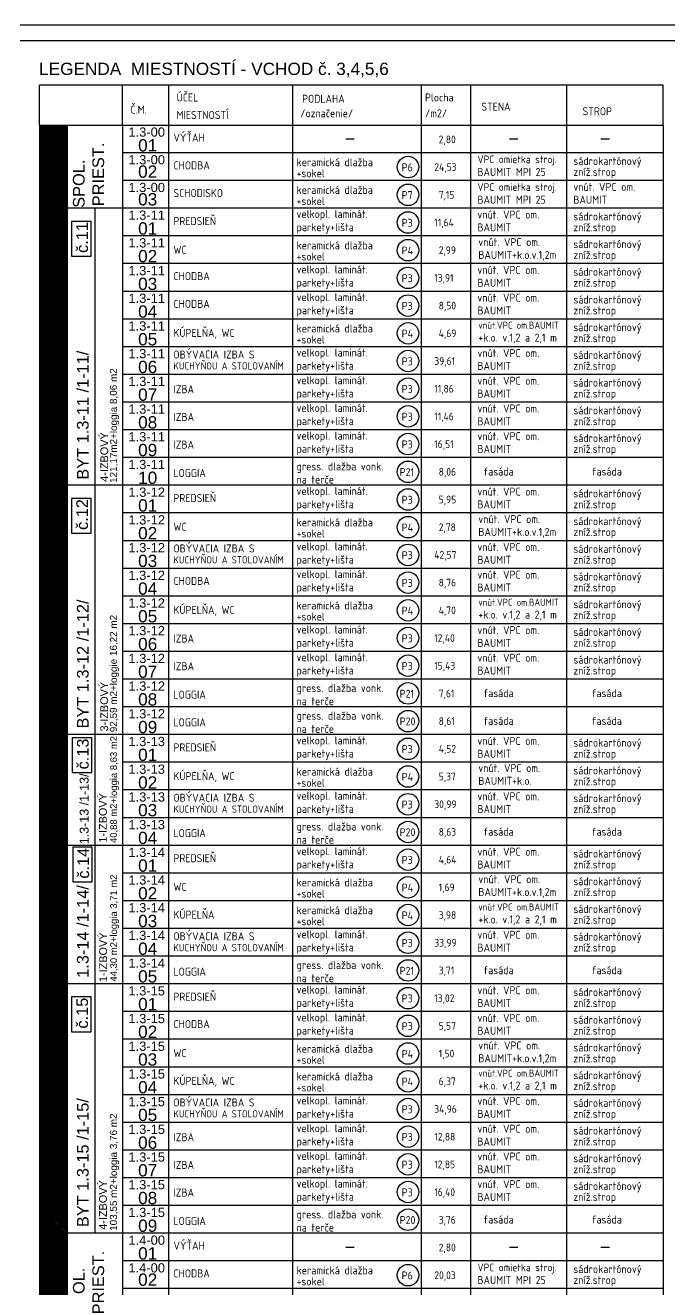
# Model space of a CAD drawing. Extents: x 4511820 to 5180432, y -1526536 to -944957.
# Drawn here: x 5159353 to 5169823, y -1302724 to -1282185 of the extents above; entities that cross this region are included whole.
import ezdxf

# ---------------------------------------------------------------- set-up
doc = ezdxf.new("R2010")
doc.units = 0
doc.header["$MEASUREMENT"] = 0
for name, color, linetype in [('MÚRY', 1, 'CONTINUOUS'), ('TENKÁ', 7, 'CONTINUOUS'), ('ŠRAFY', 82, 'CONTINUOUS')]:
    doc.layers.add(name, color=color, linetype=linetype)
doc.styles.add('ARIAL', font='arial.ttf')
doc.styles.add('Style-Arial', font='arial.ttf')
doc.styles.add('STYLE1', font='isocp.shx')
pattern_1 = [(45, (150, -3229.06), (-13.25825215, 13.25825215), [])]

msp = doc.modelspace()

# ---------------------------------------------------------------- hatches: boundary and pattern name
at = {"layer": 'ŠRAFY'}
h = msp.add_hatch(dxfattribs=at)
h.set_pattern_fill('ANSI31', color=41, scale=150)
h.set_pattern_definition(pattern_1)
h.paths.add_polyline_path([(5160032, -1301806.784), (5160032, -1283806.784), (5159582, -1283806.784), (5159582, -1301806.784)])
h.paths.add_polyline_path([(5159676.769, -1293207.339), (5159676.769, -1291739.181), (5159968.509, -1291739.181), (5159968.509, -1293207.339)], flags=24)
h = msp.add_hatch(dxfattribs=at)
h.set_pattern_fill('ANSI31', color=11, scale=150)
h.set_pattern_definition(pattern_1)
h.paths.add_polyline_path([(5160032, -1306306.784), (5160032, -1301806.784), (5159582, -1301806.784), (5159582, -1306306.784)])
h.paths.add_polyline_path([(5159676.769, -1305198.839), (5159676.769, -1303731.458), (5159968.379, -1303731.458), (5159968.379, -1305198.839)], flags=24)

# ---------------------------------------------------------------- linework, layer by layer
at = {"layer": 'MÚRY', "ltscale": 0.25}
for p, q in [((5169714.714, -1283156.784), (5159582, -1283156.784)), ((5159582, -1283806.784), (5159582, -1283156.784)), ((5160932, -1283806.784), (5160932, -1283156.784)), ((5169714.714, -1283806.784), (5169714.714, -1283156.784)), ((5159582, -1283806.784), (5169714.714, -1283806.784)), ((5169714.714, -1285156.784), (5160032, -1285156.784)), ((5169714.714, -1289656.784), (5160032, -1289656.784)), ((5169714.714, -1293706.784), (5160032, -1293706.784)), ((5169714.714, -1295506.784), (5160032, -1295506.784)), ((5169714.714, -1297756.784), (5160032, -1297756.784)), ((5169714.714, -1301806.784), (5159582, -1301806.784))]:
    msp.add_line(p, q, dxfattribs=at)
at = {"layer": 'TENKÁ', "color": 7}
for p, q in [((5180432, -1282184.765), (5091141, -1282184.765)), ((5180182, -1282434.765), (5091391, -1282434.765))]:
    msp.add_line(p, q, dxfattribs=at)
at = {"layer": 'TENKÁ', "linetype": 'Continuous'}
for p, q in [((5161682, -1283156.784), (5161682, -1306306.784)), ((5169714.714, -1284256.784), (5160932, -1284256.784)), ((5169714.714, -1284706.784), (5160932, -1284706.784)), ((5169714.714, -1302256.784), (5160932, -1302256.784)), ((5169714.714, -1302706.784), (5160932, -1302706.784))]:
    msp.add_line(p, q, dxfattribs=at)
at = {"layer": 'TENKÁ', "ltscale": 0.25}
for p, q in [((5163691.88, -1283156.784), (5163691.88, -1306306.784)), ((5165785.188, -1283156.784), (5165785.188, -1306306.784)), ((5166590.393, -1306306.784), (5166590.393, -1283156.784)), ((5168149.225, -1306306.784), (5168149.225, -1283156.784)), ((5159582, -1283806.784), (5159582, -1306306.784)), ((5160032, -1283806.784), (5160032, -1306306.784)), ((5160932, -1283806.784), (5160932, -1306306.784)), ((5169714.714, -1283806.784), (5169714.714, -1306306.784)), ((5160482, -1285156.784), (5160482, -1301806.784)), ((5169079.174, -1285606.784), (5160932, -1285606.784)), ((5169714.714, -1285606.784), (5160932, -1285606.784)), ((5169079.174, -1286056.784), (5160932, -1286056.784)), ((5169714.714, -1286056.784), (5160932, -1286056.784)), ((5169079.174, -1286506.784), (5160932, -1286506.784)), ((5169714.714, -1286506.784), (5160932, -1286506.784)), ((5169079.174, -1286956.784), (5160932, -1286956.784)), ((5169714.714, -1286956.784), (5160932, -1286956.784)), ((5169079.174, -1287406.784), (5160932, -1287406.784)), ((5169714.714, -1287406.784), (5160932, -1287406.784)), ((5169714.714, -1287856.784), (5160932, -1287856.784)), ((5169714.714, -1288306.784), (5160932, -1288306.784)), ((5169714.714, -1288756.784), (5160932, -1288756.784)), ((5169079.174, -1289206.784), (5160932, -1289206.784)), ((5169714.714, -1289206.784), (5160932, -1289206.784)), ((5169079.174, -1290106.784), (5160932, -1290106.784)), ((5169714.714, -1290106.784), (5160932, -1290106.784)), ((5169079.174, -1290556.784), (5160932, -1290556.784)), ((5169714.714, -1290556.784), (5160932, -1290556.784)), ((5169079.174, -1291006.784), (5160932, -1291006.784)), ((5169714.714, -1291006.784), (5160932, -1291006.784)), ((5169079.174, -1291456.784), (5160932, -1291456.784)), ((5169714.714, -1291456.784), (5160932, -1291456.784)), ((5169714.714, -1291906.784), (5160932, -1291906.784)), ((5169714.714, -1292356.784), (5160932, -1292356.784)), ((5169714.714, -1292806.784), (5160932, -1292806.784)), ((5169079.174, -1293256.784), (5160932, -1293256.784)), ((5169714.714, -1293256.784), (5160932, -1293256.784)), ((5169079.174, -1294156.784), (5160932, -1294156.784)), ((5169714.714, -1294156.784), (5160932, -1294156.784)), ((5169714.714, -1294606.784), (5160932, -1294606.784)), ((5169714.714, -1295056.784), (5160932, -1295056.784)), ((5169079.174, -1295956.784), (5160932, -1295956.784)), ((5169714.714, -1295956.784), (5160932, -1295956.784)), ((5169714.714, -1296406.784), (5160932, -1296406.784)), ((5169714.714, -1296856.784), (5160932, -1296856.784)), ((5169714.714, -1297306.784), (5160932, -1297306.784)), ((5169079.174, -1298206.784), (5160932, -1298206.784)), ((5169714.714, -1298206.784), (5160932, -1298206.784)), ((5169079.174, -1298656.784), (5160932, -1298656.784)), ((5169714.714, -1298656.784), (5160932, -1298656.784)), ((5169079.174, -1299106.784), (5160932, -1299106.784)), ((5169714.714, -1299106.784), (5160932, -1299106.784)), ((5169079.174, -1299556.784), (5160932, -1299556.784)), ((5169714.714, -1299556.784), (5160932, -1299556.784)), ((5169714.714, -1300006.784), (5160932, -1300006.784)), ((5169714.714, -1300456.784), (5160932, -1300456.784)), ((5169714.714, -1300906.784), (5160932, -1300906.784)), ((5169079.174, -1301356.784), (5160932, -1301356.784)), ((5169714.714, -1301356.784), (5160932, -1301356.784))]:
    msp.add_line(p, q, dxfattribs=at)
at = {"layer": 'TENKÁ'}
for p, q in [((5164559.714, -1284031.868), (5164697.214, -1284031.868)), ((5167218.714, -1284031.868), (5167356.214, -1284031.868)), ((5168705.714, -1284031.868), (5168843.214, -1284031.868)), ((5164559.714, -1302031.868), (5164697.214, -1302031.868)), ((5167218.714, -1302031.868), (5167356.214, -1302031.868)), ((5168705.714, -1302031.868), (5168843.214, -1302031.868))]:
    msp.add_line(p, q, dxfattribs=at)
for points in [[(5160421.214, -1285369.368), (5160105.214, -1285369.368), (5160105.214, -1285933.868), (5160421.214, -1285933.868)], [(5160421.214, -1289869.368), (5160105.214, -1289869.368), (5160105.214, -1290433.868), (5160421.214, -1290433.868)], [(5160432.714, -1293759.368), (5160116.714, -1293759.368), (5160116.714, -1294323.868), (5160432.714, -1294323.868)], [(5160439.714, -1295534.284), (5160123.714, -1295534.284), (5160123.714, -1296098.784), (5160439.714, -1296098.784)], [(5160421.214, -1297969.368), (5160105.214, -1297969.368), (5160105.214, -1298533.868), (5160421.214, -1298533.868)]]:
    msp.add_lwpolyline(points, close=True, dxfattribs=at)
at = {"layer": 'TENKÁ', "ltscale": 0.25}
for centre in [(5165571.714, -1284488.059), (5165571.714, -1284938.059), (5165571.714, -1285388.059), (5165571.714, -1285838.059), (5165571.714, -1286288.059), (5165571.714, -1286738.059), (5165571.714, -1287188.059), (5165571.714, -1287638.059), (5165571.714, -1288088.059), (5165571.714, -1288538.059), (5165571.714, -1288988.059), (5165571.714, -1289438.059), (5165571.714, -1289888.059), (5165571.714, -1290338.059), (5165571.714, -1290788.059), (5165571.714, -1291238.059), (5165571.714, -1291688.059), (5165571.714, -1292138.059), (5165571.714, -1292588.059), (5165571.714, -1293038.059), (5165571.714, -1293488.059), (5165571.714, -1293938.059), (5165571.714, -1294388.059), (5165571.714, -1294838.059), (5165571.714, -1295288.059), (5165571.714, -1295738.059), (5165571.714, -1296188.059), (5165571.714, -1296638.059), (5165571.714, -1297088.059), (5165571.714, -1297538.059), (5165571.714, -1297988.059), (5165571.714, -1298438.059), (5165571.714, -1298888.059), (5165571.714, -1299338.059), (5165571.714, -1299788.059), (5165571.714, -1300238.059), (5165571.714, -1300688.059), (5165571.714, -1301138.059), (5165571.714, -1301588.059), (5165571.714, -1302488.059)]:
    msp.add_circle(centre, 175, dxfattribs=at)

# ---------------------------------------------------------------- texts
at = {"layer": 'MÚRY', "color": 0, "ltscale": 0.25, "style": 'Style-Arial'}
msp.add_text('LEGENDA  MIESTNOSTÍ - VCHOD č. 3,4,5,6', height=200, dxfattribs=at).set_placement((5159577.203, -1282992.063))
at = {"layer": 'TENKÁ', "linetype": 'Continuous', "style": 'STYLE1'}
for s, height, p in [('ÚČEL ', 130, (5161811.135, -1283423.004)), ('Plocha', 130, (5165848.09, -1283422.17)), ('Č.M.', 130, (5161061.135, -1283620.566)), ('PODLAHA', 130, (5163850.452, -1283443.023)), ('STENA', 130, (5166763.395, -1283572.315)), ('MIESTNOSTÍ', 130, (5161811.135, -1283706.463)), ('/označenie/', 130, (5163820.958, -1283679.384)), ('/m2/', 130, (5165848.09, -1283679.384)), ('STROP', 130, (5168407.338, -1283646.43)), ('VÝŤAH', 130, (5161760.377, -1284074.982)), ('CHODBA', 130, (5161760.377, -1284524.982)), ('+sokel', 130, (5163760.45, -1284654.674)), ('keramická dlažba', 130, (5163760.45, -1284474.192)), ('SCHODISKO', 130, (5161760.377, -1284974.982)), ('keramická dlažba', 130, (5163760.45, -1284924.192)), ('+sokel', 130, (5163760.45, -1285104.674)), ('PREDSIEŇ', 130, (5161760.377, -1285429.659)), ('WC', 130, (5161760.377, -1285895.938)), ('CHODBA', 130, (5161760.377, -1286324.982)), ('CHODBA', 130, (5161760.377, -1286774.982)), ('KÚPELŇA, WC', 130, (5161760.377, -1287247.009)), ('KUCHYŇOU A STOLOVANÍM', 118, (5161760.377, -1287776.736)), ('OBÝVACIA IZBA S ', 130, (5161760.377, -1287597.736)), ('IZBA', 130, (5161760.377, -1288161.373)), ('IZBA', 130, (5161760.377, -1288611.373)), ('IZBA', 130, (5161760.377, -1289061.373)), ('LOGGIA', 130, (5161760.377, -1289522.736)), ('PREDSIEŇ', 130, (5161760.377, -1289929.659)), ('WC', 130, (5161760.377, -1290395.938)), ('OBÝVACIA IZBA S ', 130, (5161760.377, -1290747.736)), ('KUCHYŇOU A STOLOVANÍM', 118, (5161760.377, -1290926.736)), ('CHODBA', 130, (5161760.377, -1291274.982)), ('KÚPELŇA, WC', 130, (5161760.377, -1291747.009)), ('IZBA', 130, (5161760.377, -1292211.373)), ('IZBA', 130, (5161760.377, -1292661.373)), ('LOGGIA', 130, (5161760.377, -1293122.736)), ('LOGGIA', 130, (5161760.377, -1293572.736)), ('PREDSIEŇ', 130, (5161760.377, -1293979.659)), ('KÚPELŇA, WC', 130, (5161760.377, -1294447.009)), ('OBÝVACIA IZBA S ', 130, (5161760.377, -1294797.736)), ('KUCHYŇOU A STOLOVANÍM', 118, (5161760.377, -1294976.736)), ('LOGGIA', 130, (5161760.377, -1295372.736)), ('PREDSIEŇ', 130, (5161760.377, -1295779.659)), ('WC', 130, (5161760.377, -1296245.938)), ('KÚPELŇA', 130, (5161760.377, -1296697.009)), ('KUCHYŇOU A STOLOVANÍM', 118, (5161760.377, -1297226.736)), ('OBÝVACIA IZBA S ', 130, (5161760.377, -1297047.736)), ('LOGGIA', 130, (5161760.377, -1297622.736)), ('PREDSIEŇ', 130, (5161760.377, -1298029.659)), ('CHODBA', 130, (5161760.377, -1298474.982)), ('WC', 130, (5161760.377, -1298945.938)), ('KÚPELŇA, WC', 130, (5161760.377, -1299397.009)), ('OBÝVACIA IZBA S ', 130, (5161760.377, -1299747.736)), ('KUCHYŇOU A STOLOVANÍM', 118, (5161760.377, -1299926.736)), ('IZBA', 130, (5161760.377, -1300311.373)), ('IZBA', 130, (5161760.377, -1300761.373)), ('IZBA', 130, (5161760.377, -1301211.373)), ('LOGGIA', 130, (5161760.377, -1301672.736)), ('VÝŤAH', 130, (5161760.377, -1302074.982)), ('CHODBA', 130, (5161760.377, -1302524.982)), ('keramická dlažba', 130, (5163760.45, -1302474.192)), ('+sokel', 130, (5163760.45, -1302654.674))]:
    msp.add_text(s, height=height, dxfattribs=at).set_placement(p)
at = {"layer": 'TENKÁ', "lineweight": 40, "ltscale": 0.25, "style": 'ARIAL'}
for s, height, p in [('1.3-00', 150, (5161028.769, -1283994.054)), ('01', 200, (5161186.311, -1284234.554)), ('1.3-00', 150, (5161028.769, -1284444.054)), ('02', 200, (5161186.311, -1284661.054)), ('1.3-00', 150, (5161028.769, -1284894.054)), ('03', 200, (5161186.311, -1285111.054)), ('1.3-11', 150, (5161028.769, -1285344.054)), ('01', 200, (5161186.311, -1285584.554)), ('1.3-11', 150, (5161028.769, -1285794.054)), ('02', 200, (5161186.311, -1286034.554)), ('1.3-11', 150, (5161028.769, -1286244.054)), ('03', 200, (5161186.311, -1286484.554)), ('1.3-11', 150, (5161028.769, -1286694.054)), ('04', 200, (5161186.311, -1286934.554)), ('1.3-11', 150, (5161028.769, -1287144.054)), ('05', 200, (5161186.311, -1287384.554)), ('1.3-11', 150, (5161028.769, -1287594.054)), ('06', 200, (5161186.311, -1287834.554)), ('1.3-11', 150, (5161028.769, -1288044.054)), ('07', 200, (5161186.311, -1288284.554)), ('1.3-11', 150, (5161028.769, -1288494.054)), ('08', 200, (5161186.311, -1288734.554)), ('1.3-11', 150, (5161028.769, -1288944.054)), ('09', 200, (5161186.311, -1289184.554)), ('1.3-11', 150, (5161028.769, -1289394.054)), ('10', 200, (5161186.311, -1289634.554)), ('1.3-12', 150, (5161028.769, -1289844.054)), ('01', 200, (5161186.311, -1290084.554)), ('1.3-12', 150, (5161028.769, -1290294.054)), ('02', 200, (5161186.311, -1290534.554)), ('1.3-12', 150, (5161028.769, -1290744.054)), ('03', 200, (5161186.311, -1290984.554)), ('1.3-12', 150, (5161028.769, -1291194.054)), ('04', 200, (5161186.311, -1291434.554)), ('1.3-12', 150, (5161028.769, -1291644.054)), ('05', 200, (5161186.311, -1291884.554)), ('1.3-12', 150, (5161028.769, -1292094.054)), ('06', 200, (5161186.311, -1292334.554)), ('1.3-12', 150, (5161028.769, -1292544.054)), ('07', 200, (5161186.311, -1292784.554)), ('1.3-12', 150, (5161028.769, -1292994.054)), ('08', 200, (5161186.311, -1293234.554)), ('1.3-12', 150, (5161028.769, -1293444.054)), ('09', 200, (5161186.311, -1293684.554)), ('1.3-13', 150, (5161028.769, -1293894.054)), ('01', 200, (5161186.311, -1294134.554)), ('1.3-13', 150, (5161028.769, -1294344.054)), ('02', 200, (5161186.311, -1294584.554)), ('1.3-13', 150, (5161028.769, -1294794.054)), ('03', 200, (5161186.311, -1295034.554)), ('1.3-13', 150, (5161028.769, -1295244.054)), ('04', 200, (5161186.311, -1295484.554)), ('1.3-14', 150, (5161028.769, -1295694.054)), ('01', 200, (5161186.311, -1295934.554)), ('1.3-14', 150, (5161028.769, -1296144.054)), ('02', 200, (5161186.311, -1296384.554)), ('1.3-14', 150, (5161028.769, -1296594.054)), ('03', 200, (5161186.311, -1296834.554)), ('1.3-14', 150, (5161028.769, -1297044.054)), ('04', 200, (5161186.311, -1297284.554)), ('1.3-14', 150, (5161028.769, -1297494.054)), ('05', 200, (5161186.311, -1297734.554)), ('1.3-15', 150, (5161028.769, -1297944.054)), ('01', 200, (5161186.311, -1298184.554)), ('1.3-15', 150, (5161028.769, -1298394.054)), ('02', 200, (5161186.311, -1298634.554)), ('1.3-15', 150, (5161028.769, -1298844.054)), ('03', 200, (5161186.311, -1299084.554)), ('1.3-15', 150, (5161028.769, -1299294.054)), ('04', 200, (5161186.311, -1299534.554)), ('1.3-15', 150, (5161028.769, -1299744.054)), ('05', 200, (5161186.311, -1299984.554)), ('1.3-15', 150, (5161028.769, -1300194.054)), ('06', 200, (5161186.311, -1300434.554)), ('1.3-15', 150, (5161028.769, -1300644.054)), ('07', 200, (5161186.311, -1300884.554)), ('1.3-15', 150, (5161028.769, -1301094.054)), ('08', 200, (5161186.311, -1301334.554)), ('1.3-15', 150, (5161028.769, -1301544.054)), ('09', 200, (5161186.311, -1301784.554)), ('1.4-00', 150, (5161028.769, -1301994.054)), ('01', 200, (5161186.311, -1302234.554)), ('1.4-00', 150, (5161028.769, -1302444.054)), ('02', 200, (5161186.311, -1302661.054))]:
    msp.add_text(s, height=height, dxfattribs=at).set_placement(p)
at = {"layer": 'TENKÁ', "ltscale": 0.25, "style": 'Style-Arial'}
for s, height, p in [('PRIEST.', 190, (5160633.323, -1285123.858)), ('SPOL.', 190, (5160317.375, -1285149.075)), ('č.11', 190, (5160371.32, -1285882.393)), ('BYT 1.3-11 /1-11/', 190, (5160382.353, -1289565.659)), ('121,17m2+loggia 8,06 m2', 115, (5160842.43, -1289618.213)), ('4-IZBOVÝ ', 126.36, (5160699.43, -1289600.213)), ('č.12', 190, (5160371.32, -1290382.393)), ('BYT 1.3-12 /1-12/', 190, (5160382.353, -1293607.159)), ('VCHOD č.3', 190, (5159917.639, -1293161.005)), ('92,59 m2+loggie 16,22 m2', 115, (5160842.43, -1293668.213)), ('3-IZBOVÝ ', 126.36, (5160698.43, -1293655.213)), ('č.13', 190, (5160382.82, -1294272.393)), ('40,88 m2+loggia 8,63 m2', 110, (5160842.43, -1295468.213)), ('1.3-13 /1-13/', 145, (5160382.353, -1295487.159)), ('1-IZBOVÝ ', 126.36, (5160677.93, -1295462.213)), ('č.14', 190, (5160389.82, -1296047.309)), ('44,30 m2+loggia 3,71 m2', 110, (5160842.43, -1297718.213)), ('1.3-14 /1-14/', 190, (5160382.353, -1297657.159)), ('1-IZBOVÝ ', 126.36, (5160681.43, -1297726.213)), ('č.15', 190, (5160371.32, -1298482.393)), ('BYT 1.3-15 /1-15/', 190, (5160382.353, -1301707.159)), ('103,55 m2+loggia 3,76 m2', 115, (5160842.43, -1301768.213)), ('4-IZBOVÝ ', 126.36, (5160678.43, -1301750.213)), ('PRIEST.', 190, (5160633.323, -1303123.858)), ('SPOL.', 190, (5160317.375, -1303149.075))]:
    msp.add_text(s, height=height, rotation=90, dxfattribs=at).set_placement(p)
at = {"layer": 'TENKÁ', "ltscale": 0.25, "style": 'STYLE1'}
for s, height, p in [(' 2,80', 125, (5165998.607, -1284101.069)), ('VPC omietka stroj.', 125, (5166699.107, -1284424.569)), ('sádrokartónový', 130, (5168257.939, -1284454.447)), ('P6', 130, (5165468.95, -1284558.316)), ('24,53', 125, (5165998.607, -1284551.069)), ('BAUMIT MPI 25', 130, (5166699.107, -1284632.677)), ('zníž.strop', 130, (5168257.939, -1284631.156)), ('vnút. VPC om.', 130, (5168257.939, -1284874.569)), ('P7', 130, (5165468.95, -1285008.316)), (' 7,15', 125, (5165998.607, -1285001.069)), ('VPC omietka stroj.', 125, (5166699.107, -1284874.569)), ('BAUMIT MPI 25', 130, (5166699.107, -1285082.677)), ('BAUMIT', 130, (5168257.939, -1285082.677)), ('velkopl. laminát.', 130, (5163760.45, -1285315.659)), ('P3', 130, (5165468.95, -1285458.316)), ('11,64', 125, (5165998.607, -1285451.069)), ('vnút. VPC om.', 130, (5166699.107, -1285324.569)), ('sádrokartónový', 130, (5168257.939, -1285354.447)), ('parkety+lišta', 130, (5163760.45, -1285529.316)), ('BAUMIT', 130, (5166699.107, -1285532.677)), ('zníž.strop', 130, (5168257.939, -1285531.156)), ('keramická dlažba', 130, (5163760.45, -1285824.192)), ('vnút. VPC om.', 130, (5166714.141, -1285771.506)), ('sádrokartónový', 130, (5168257.939, -1285804.447)), ('+sokel', 130, (5163760.45, -1286004.674)), ('P4', 130, (5165468.95, -1285908.316)), (' 2,99', 125, (5165998.607, -1285901.069)), ('BAUMIT+k.o.v.1,2m', 130, (5166714.141, -1285979.614)), ('zníž.strop', 130, (5168257.939, -1285981.156)), ('velkopl. laminát.', 130, (5163760.45, -1286215.659)), ('vnút. VPC om.', 130, (5166699.107, -1286224.569)), ('sádrokartónový', 130, (5168257.939, -1286254.447)), ('parkety+lišta', 130, (5163760.45, -1286429.316)), ('P3', 130, (5165468.95, -1286358.316)), ('13,91', 125, (5165998.607, -1286351.069)), ('BAUMIT', 130, (5166699.107, -1286432.677)), ('zníž.strop', 130, (5168257.939, -1286431.156)), ('velkopl. laminát.', 130, (5163760.45, -1286665.659)), ('vnút. VPC om.', 130, (5166699.107, -1286674.569)), ('sádrokartónový', 130, (5168257.939, -1286704.447)), ('parkety+lišta', 130, (5163760.45, -1286879.316)), ('P3', 130, (5165468.95, -1286808.316)), (' 8,50', 125, (5165998.607, -1286801.069)), ('BAUMIT', 130, (5166699.107, -1286882.677)), ('zníž.strop', 130, (5168257.939, -1286881.156)), ('vnút.VPC om.BAUMIT', 115, (5166714.141, -1287115.198)), ('keramická dlažba', 130, (5163760.45, -1287174.192)), ('P4', 130, (5165468.95, -1287258.316)), (' 4,69', 125, (5165998.607, -1287251.069)), ('+k.o. v.1,2 a 2,1 m', 130, (5166714.141, -1287323.307)), ('sádrokartónový', 130, (5168257.939, -1287154.447)), ('zníž.strop', 130, (5168257.939, -1287331.156)), ('+sokel', 130, (5163760.45, -1287354.674)), ('velkopl. laminát.', 130, (5163760.45, -1287565.659)), ('P3', 130, (5165468.95, -1287708.316)), ('39,61', 125, (5165998.607, -1287701.069)), ('vnút. VPC om.', 130, (5166699.107, -1287574.569)), ('sádrokartónový', 130, (5168257.939, -1287604.447)), ('parkety+lišta', 130, (5163760.45, -1287779.316)), ('BAUMIT', 130, (5166699.107, -1287782.677)), ('zníž.strop', 130, (5168257.939, -1287781.156)), ('velkopl. laminát.', 130, (5163760.45, -1288015.659)), ('P3', 130, (5165468.95, -1288158.316)), ('11,86', 125, (5165998.607, -1288151.069)), ('vnút. VPC om.', 130, (5166699.107, -1288024.569)), ('sádrokartónový', 130, (5168257.939, -1288054.447)), ('parkety+lišta', 130, (5163760.45, -1288229.316)), ('BAUMIT', 130, (5166699.107, -1288232.677)), ('zníž.strop', 130, (5168257.939, -1288231.156)), ('velkopl. laminát.', 130, (5163760.45, -1288465.659)), ('vnút. VPC om.', 130, (5166699.107, -1288474.569)), ('sádrokartónový', 130, (5168257.939, -1288504.447)), ('parkety+lišta', 130, (5163760.45, -1288679.316)), ('P3', 130, (5165468.95, -1288608.316)), ('11,46', 125, (5165998.607, -1288601.069)), ('BAUMIT', 130, (5166699.107, -1288682.677)), ('zníž.strop', 130, (5168257.939, -1288681.156)), ('velkopl. laminát.', 130, (5163760.45, -1288915.659)), ('vnút. VPC om.', 130, (5166699.107, -1288924.569)), ('sádrokartónový', 130, (5168257.939, -1288954.447)), ('parkety+lišta', 130, (5163760.45, -1289129.316)), ('P3', 130, (5165468.95, -1289058.316)), ('16,51', 125, (5165998.607, -1289051.069)), ('BAUMIT', 130, (5166699.107, -1289132.677)), ('zníž.strop', 130, (5168257.939, -1289131.156)), ('gress. dlažba vonk.', 130, (5163760.45, -1289415.659)), ('P21', 130, (5165435.95, -1289508.316)), (' 8,06', 125, (5165998.607, -1289501.069)), ('fasáda', 130, (5166799.107, -1289498.833)), ('fasáda', 130, (5168557.939, -1289498.833)), ('na terče', 130, (5163760.45, -1289629.316)), ('velkopl. laminát.', 130, (5163760.45, -1289815.659)), ('P3', 130, (5165468.95, -1289958.316)), (' 5,95', 125, (5165998.607, -1289951.069)), ('vnút. VPC om.', 130, (5166699.107, -1289824.569)), ('sádrokartónový', 130, (5168257.939, -1289854.447)), ('parkety+lišta', 130, (5163760.45, -1290029.316)), ('BAUMIT', 130, (5166699.107, -1290032.677)), ('zníž.strop', 130, (5168257.939, -1290031.156)), ('keramická dlažba', 130, (5163760.45, -1290324.192)), ('P4', 130, (5165468.95, -1290408.316)), (' 2,78', 125, (5165998.607, -1290401.069)), ('vnút. VPC om.', 130, (5166714.141, -1290271.506)), ('sádrokartónový', 130, (5168257.939, -1290304.447)), ('+sokel', 130, (5163760.45, -1290504.674)), ('BAUMIT+k.o.v.1,2m', 130, (5166714.141, -1290479.614)), ('zníž.strop', 130, (5168257.939, -1290481.156)), ('velkopl. laminát.', 130, (5163760.45, -1290715.659)), ('vnút. VPC om.', 130, (5166699.107, -1290724.569)), ('sádrokartónový', 130, (5168257.939, -1290754.447)), ('parkety+lišta', 130, (5163760.45, -1290929.316)), ('P3', 130, (5165468.95, -1290858.316)), ('42,57', 125, (5165998.607, -1290851.069)), ('BAUMIT', 130, (5166699.107, -1290932.677)), ('zníž.strop', 130, (5168257.939, -1290931.156)), ('velkopl. laminát.', 130, (5163760.45, -1291165.659)), ('vnút. VPC om.', 130, (5166699.107, -1291174.569)), ('sádrokartónový', 130, (5168257.939, -1291204.447)), ('parkety+lišta', 130, (5163760.45, -1291379.316)), ('P3', 130, (5165468.95, -1291308.316)), (' 8,76', 125, (5165998.607, -1291301.069)), ('BAUMIT', 130, (5166699.107, -1291382.677)), ('zníž.strop', 130, (5168257.939, -1291381.156)), ('vnút.VPC om.BAUMIT', 115, (5166714.141, -1291615.198)), ('sádrokartónový', 130, (5168257.939, -1291654.447)), ('+sokel', 130, (5163760.45, -1291854.674)), ('keramická dlažba', 130, (5163760.45, -1291674.192)), ('P4', 130, (5165468.95, -1291758.316)), (' 4,70', 125, (5165998.607, -1291751.069)), ('+k.o. v.1,2 a 2,1 m', 130, (5166714.141, -1291823.307)), ('zníž.strop', 130, (5168257.939, -1291831.156)), ('velkopl. laminát.', 130, (5163760.45, -1292065.659)), ('P3', 130, (5165468.95, -1292208.316)), ('12,40', 125, (5165998.607, -1292201.069)), ('vnút. VPC om.', 130, (5166699.107, -1292074.569)), ('sádrokartónový', 130, (5168257.939, -1292104.447)), ('parkety+lišta', 130, (5163760.45, -1292279.316)), ('BAUMIT', 130, (5166699.107, -1292282.677)), ('zníž.strop', 130, (5168257.939, -1292281.156)), ('velkopl. laminát.', 130, (5163760.45, -1292515.659)), ('P3', 130, (5165468.95, -1292658.316)), ('15,43', 125, (5165998.607, -1292651.069)), ('vnút. VPC om.', 130, (5166699.107, -1292524.569)), ('sádrokartónový', 130, (5168257.939, -1292554.447)), ('parkety+lišta', 130, (5163760.45, -1292729.316)), ('BAUMIT', 130, (5166699.107, -1292732.677)), ('zníž.strop', 130, (5168257.939, -1292731.156)), ('gress. dlažba vonk.', 130, (5163760.45, -1293015.659)), ('na terče', 130, (5163760.45, -1293229.316)), ('P21', 130, (5165435.95, -1293108.316)), (' 7,61', 125, (5165998.607, -1293101.069)), ('fasáda', 130, (5166799.107, -1293098.833)), ('fasáda', 130, (5168557.939, -1293098.833)), ('gress. dlažba vonk.', 130, (5163760.45, -1293465.659)), ('na terče', 130, (5163760.45, -1293679.316)), ('P20', 130, (5165435.95, -1293558.316)), (' 8,61', 125, (5165998.607, -1293551.069)), ('fasáda', 130, (5166799.107, -1293548.833)), ('fasáda', 130, (5168557.939, -1293548.833)), ('velkopl. laminát.', 130, (5163760.45, -1293865.659)), ('vnút. VPC om.', 130, (5166699.107, -1293874.569)), ('sádrokartónový', 130, (5168257.939, -1293904.447)), ('parkety+lišta', 130, (5163760.45, -1294079.316)), ('P3', 130, (5165468.95, -1294008.316)), (' 4,52', 125, (5165998.607, -1294001.069)), ('BAUMIT', 130, (5166699.107, -1294082.677)), ('zníž.strop', 130, (5168257.939, -1294081.156)), ('vnút. VPC om.', 130, (5166714.141, -1294315.198)), ('keramická dlažba', 130, (5163760.45, -1294374.192)), ('P4', 130, (5165468.95, -1294458.316)), (' 5,37', 125, (5165998.607, -1294451.069)), ('BAUMIT+k.o.', 130, (5166714.141, -1294523.307)), ('sádrokartónový', 130, (5168257.939, -1294354.447)), ('zníž.strop', 130, (5168257.939, -1294531.156)), ('+sokel', 130, (5163760.45, -1294554.674)), ('velkopl. laminát.', 130, (5163760.45, -1294765.659)), ('P3', 130, (5165468.95, -1294908.316)), ('30,99', 125, (5165998.607, -1294901.069)), ('vnút. VPC om.', 130, (5166699.107, -1294774.569)), ('sádrokartónový', 130, (5168257.939, -1294804.447)), ('parkety+lišta', 130, (5163760.45, -1294979.316)), ('BAUMIT', 130, (5166699.107, -1294982.677)), ('zníž.strop', 130, (5168257.939, -1294981.156)), ('gress. dlažba vonk.', 130, (5163760.45, -1295265.659)), ('fasáda', 130, (5166799.107, -1295348.833)), ('fasáda', 130, (5168557.939, -1295348.833)), ('na terče', 130, (5163760.45, -1295479.316)), ('P20', 130, (5165435.95, -1295358.316)), (' 8,63', 125, (5165998.607, -1295351.069)), ('velkopl. laminát.', 130, (5163760.45, -1295665.659)), ('vnút. VPC om.', 130, (5166699.107, -1295674.569)), ('sádrokartónový', 130, (5168257.939, -1295704.447)), ('parkety+lišta', 130, (5163760.45, -1295879.316)), ('P3', 130, (5165468.95, -1295808.316)), (' 4,64', 125, (5165998.607, -1295801.069)), ('BAUMIT', 130, (5166699.107, -1295882.677)), ('zníž.strop', 130, (5168257.939, -1295881.156)), ('keramická dlažba', 130, (5163760.45, -1296174.192)), ('vnút. VPC om.', 130, (5166714.141, -1296121.506)), ('sádrokartónový', 130, (5168257.939, -1296154.447)), ('+sokel', 130, (5163760.45, -1296354.674)), ('P4', 130, (5165468.95, -1296258.316)), (' 1,69', 125, (5165998.607, -1296251.069)), ('BAUMIT+k.o.v.1,2m', 130, (5166714.141, -1296329.614)), ('zníž.strop', 130, (5168257.939, -1296331.156)), ('vnút.VPC om.BAUMIT', 115, (5166714.141, -1296565.198)), ('keramická dlažba', 130, (5163760.45, -1296624.192)), ('P4', 130, (5165468.95, -1296708.316)), (' 3,98', 125, (5165998.607, -1296701.069)), ('+k.o. v.1,2 a 2,1 m', 130, (5166714.141, -1296773.307)), ('sádrokartónový', 130, (5168257.939, -1296604.447)), ('zníž.strop', 130, (5168257.939, -1296781.156)), ('+sokel', 130, (5163760.45, -1296804.674)), ('velkopl. laminát.', 130, (5163760.45, -1297015.659)), ('P3', 130, (5165468.95, -1297158.316)), ('33,99', 125, (5165998.607, -1297151.069)), ('vnút. VPC om.', 130, (5166699.107, -1297024.569)), ('sádrokartónový', 130, (5168257.939, -1297054.447)), ('parkety+lišta', 130, (5163760.45, -1297229.316)), ('BAUMIT', 130, (5166699.107, -1297232.677)), ('zníž.strop', 130, (5168257.939, -1297231.156)), ('gress. dlažba vonk.', 130, (5163760.45, -1297515.659)), ('P21', 130, (5165435.95, -1297608.316)), (' 3,71', 125, (5165998.607, -1297601.069)), ('fasáda', 130, (5166799.107, -1297598.833)), ('fasáda', 130, (5168557.939, -1297598.833)), ('na terče', 130, (5163760.45, -1297729.316)), ('velkopl. laminát.', 130, (5163760.45, -1297915.659)), ('vnút. VPC om.', 130, (5166699.107, -1297924.569)), ('sádrokartónový', 130, (5168257.939, -1297954.447)), ('parkety+lišta', 130, (5163760.45, -1298129.316)), ('P3', 130, (5165468.95, -1298058.316)), ('13,02', 125, (5165998.607, -1298051.069)), ('BAUMIT', 130, (5166699.107, -1298132.677)), ('zníž.strop', 130, (5168257.939, -1298131.156)), ('velkopl. laminát.', 130, (5163760.45, -1298365.659)), ('vnút. VPC om.', 130, (5166699.107, -1298374.569)), ('sádrokartónový', 130, (5168257.939, -1298404.447)), ('parkety+lišta', 130, (5163760.45, -1298579.316)), ('P3', 130, (5165468.95, -1298508.316)), (' 5,57', 125, (5165998.607, -1298501.069)), ('BAUMIT', 130, (5166699.107, -1298582.677)), ('zníž.strop', 130, (5168257.939, -1298581.156)), ('vnút. VPC om.', 130, (5166714.141, -1298821.506)), ('keramická dlažba', 130, (5163760.45, -1298874.192)), ('P4', 130, (5165468.95, -1298958.316)), (' 1,50', 125, (5165998.607, -1298951.069)), ('BAUMIT+k.o.v.1,2m', 130, (5166714.141, -1299029.614)), ('sádrokartónový', 130, (5168257.939, -1298854.447)), ('zníž.strop', 130, (5168257.939, -1299031.156)), ('+sokel', 130, (5163760.45, -1299054.674)), ('keramická dlažba', 130, (5163760.45, -1299324.192)), ('P4', 130, (5165468.95, -1299408.316)), (' 6,37', 125, (5165998.607, -1299401.069)), ('vnút.VPC om.BAUMIT', 115, (5166714.141, -1299265.198)), ('sádrokartónový', 130, (5168257.939, -1299304.447)), ('+sokel', 130, (5163760.45, -1299504.674)), ('+k.o. v.1,2 a 2,1 m', 130, (5166714.141, -1299473.307)), ('zníž.strop', 130, (5168257.939, -1299481.156)), ('velkopl. laminát.', 130, (5163760.45, -1299715.659)), ('P3', 130, (5165468.95, -1299858.316)), ('34,96', 125, (5165998.607, -1299851.069)), ('vnút. VPC om.', 130, (5166699.107, -1299724.569)), ('sádrokartónový', 130, (5168257.939, -1299754.447)), ('parkety+lišta', 130, (5163760.45, -1299929.316)), ('BAUMIT', 130, (5166699.107, -1299932.677)), ('zníž.strop', 130, (5168257.939, -1299931.156)), ('velkopl. laminát.', 130, (5163760.45, -1300165.659)), ('vnút. VPC om.', 130, (5166699.107, -1300174.569)), ('sádrokartónový', 130, (5168257.939, -1300204.447)), ('parkety+lišta', 130, (5163760.45, -1300379.316)), ('P3', 130, (5165468.95, -1300308.316)), ('12,88', 125, (5165998.607, -1300301.069)), ('BAUMIT', 130, (5166699.107, -1300382.677)), ('zníž.strop', 130, (5168257.939, -1300381.156)), ('velkopl. laminát.', 130, (5163760.45, -1300615.659)), ('vnút. VPC om.', 130, (5166699.107, -1300624.569)), ('sádrokartónový', 130, (5168257.939, -1300654.447)), ('parkety+lišta', 130, (5163760.45, -1300829.316)), ('P3', 130, (5165468.95, -1300758.316)), ('12,85', 125, (5165998.607, -1300751.069)), ('BAUMIT', 130, (5166699.107, -1300832.677)), ('zníž.strop', 130, (5168257.939, -1300831.156)), ('velkopl. laminát.', 130, (5163760.45, -1301065.659)), ('vnút. VPC om.', 130, (5166699.107, -1301074.569)), ('sádrokartónový', 130, (5168257.939, -1301104.447)), ('parkety+lišta', 130, (5163760.45, -1301279.316)), ('P3', 130, (5165468.95, -1301208.316)), ('16,40', 125, (5165998.607, -1301201.069)), ('BAUMIT', 130, (5166699.107, -1301282.677)), ('zníž.strop', 130, (5168257.939, -1301281.156)), ('gress. dlažba vonk.', 130, (5163760.45, -1301565.659)), ('P20', 130, (5165435.95, -1301658.316)), (' 3,76', 125, (5165998.607, -1301651.069)), ('fasáda', 130, (5166799.107, -1301648.833)), ('fasáda', 130, (5168557.939, -1301648.833)), ('na terče', 130, (5163760.45, -1301779.316)), (' 2,80', 125, (5165998.607, -1302101.069)), ('VPC omietka stroj.', 125, (5166699.107, -1302424.569)), ('sádrokartónový', 130, (5168257.939, -1302454.447)), ('P6', 130, (5165468.95, -1302558.316)), ('20,03', 125, (5165998.607, -1302551.069)), ('BAUMIT MPI 25', 130, (5166699.107, -1302632.677)), ('zníž.strop', 130, (5168257.939, -1302631.156))]:
    msp.add_text(s, height=height, dxfattribs=at).set_placement(p)

doc.saveas('drawing.dxf')
